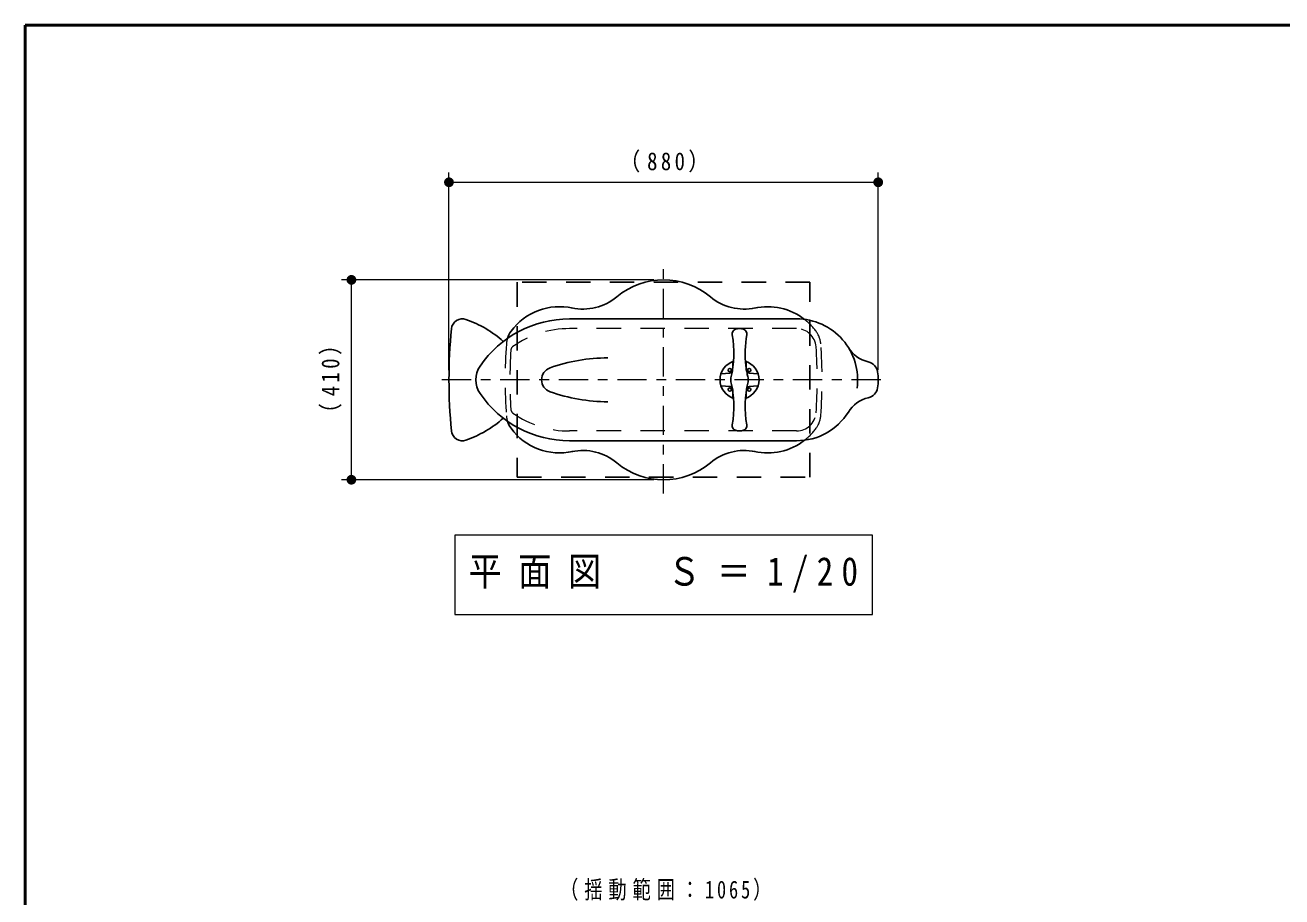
# Model space of a CAD drawing. Units: millimetres on the paper, scale 1:20. Extents: x -385 to 0, y 0 to 267.
# Drawn here: x -385 to -256.2, y 177.6 to 267 of the extents above; entities that cross this region are included whole.
import ezdxf

# ---------------------------------------------------------------- set-up
doc = ezdxf.new("R2010")
doc.units = ezdxf.units.MM
doc.linetypes.add('USER1', pattern=[4.5, 2.5, -2])
doc.linetypes.add('USER2', pattern=[6, 3, -1, 1, -1])
doc.layers.add('LY_1', color=7, linetype='Continuous', lineweight=13)
doc.styles.add('ＭＳ ゴシック', font='')
doc.styles.get('ＭＳ ゴシック').set_extended_font_data('MS Gothic')

# ---------------------------------------------------------------- blocks, each defined once
blk = doc.blocks.new('filled_dot')
at = {"color": 0, "linetype": 'Continuous', "lineweight": -2, "const_width": 1.25}
blk.add_lwpolyline([(-0.625, 0, 1), (0.625, 0, 1)], format="xyb", close=True, dxfattribs=at)

msp = doc.modelspace()

# ---------------------------------------------------------------- linework, layer by layer
at = {"layer": 'LY_1', "lineweight": 50}
for p, q in [((-385, 267), (-385, 0)), ((0, 267), (-385, 267))]:
    msp.add_line(p, q, dxfattribs=at)
at = {"layer": 'LY_1'}
for p, q in [((-341.554, 231.625), (-341.554, 251.883)), ((-297.554, 231.625), (-297.554, 251.883)), ((-341.554, 250.883), (-297.554, 250.883)), ((-320.554, 240.875), (-352.554, 240.875)), ((-351.554, 220.375), (-351.554, 240.875)), ((-320.554, 220.375), (-352.554, 220.375)), ((-340.954, 214.691), (-340.954, 206.558)), ((-298.154, 214.691), (-340.954, 214.691)), ((-298.154, 206.558), (-298.154, 214.691)), ((-340.954, 206.558), (-298.154, 206.558))]:
    msp.add_line(p, q, dxfattribs=at)
at = {"layer": 'LY_1', "linetype": 'USER2'}
for p, q in [((-319.554, 218.965), (-319.554, 242.285)), ((-297.292, 230.625), (-342.334, 230.625))]:
    msp.add_line(p, q, dxfattribs=at)
at = {"layer": 'LY_1', "linetype": 'USER1', "lineweight": 25}
for p, q in [((-304.554, 240.625), (-334.554, 240.625)), ((-334.554, 240.625), (-334.554, 220.625)), ((-304.554, 220.625), (-304.554, 240.625)), ((-334.554, 220.625), (-304.554, 220.625))]:
    msp.add_line(p, q, dxfattribs=at)
at = {"layer": 'LY_1', "lineweight": 25}
for p, q in [((-305.914, 236.875), (-329.189, 236.875)), ((-312.445, 231.894), (-312.445, 232.472)), ((-311.095, 231.894), (-311.095, 232.472)), ((-312.753, 231.3), (-313.635, 231.254)), ((-310.787, 231.3), (-309.906, 231.254)), ((-312.753, 229.949), (-313.635, 229.995)), ((-311.095, 229.355), (-311.095, 228.777)), ((-310.787, 229.949), (-309.906, 229.995)), ((-312.445, 229.289), (-312.445, 228.777)), ((-305.914, 224.375), (-329.189, 224.375))]:
    msp.add_line(p, q, dxfattribs=at)
at = {"layer": 'LY_1', "linetype": 'USER1'}
for p, q in [((-305.917, 235.875), (-329.189, 235.875)), ((-312.445, 231.625), (-312.445, 231.894)), ((-311.095, 231.625), (-311.095, 231.894)), ((-312.445, 229.625), (-312.445, 229.289)), ((-311.095, 229.625), (-311.095, 229.355)), ((-305.914, 225.375), (-329.189, 225.375))]:
    msp.add_line(p, q, dxfattribs=at)
at = {"layer": 'LY_1', "lineweight": 25}
for centre in [(-312.77, 231.625), (-310.77, 231.625), (-312.77, 229.625), (-310.77, 229.625)]:
    msp.add_circle(centre, 0.175, dxfattribs=at)
for centre, radius, start, end in [((-319.554, 233.375), 7.5, 50.14572, 129.85428), ((-327.829, 243.288), 5.413, 258.06626, 309.85428), ((-311.279, 243.288), 5.413, 230.14572, 281.93374), ((-330.221, 231.97), 6.154, 77.32852, 143.87697), ((-308.887, 231.97), 6.154, 52.01957, 102.67148), ((-287.773, 230.625), 53.781, 174.41459, 185.58541), ((-340.179, 235.75), 1.125, 70.79686, 174.41459), ((-343.53, 226.127), 11.314, 48.16967, 70.79686), ((-329.189, 225.75), 11.125, 90, 145.58261), ((-312.02, 235.332), 0.5, 109.47122, 190.30808), ((-311.77, 234.625), 1.25, 70.52878, 109.47122), ((-311.52, 235.332), 0.5, 349.69192, 70.52878), ((-305.914, 230.625), 6.25, 352.20174, 90), ((-333.173, 234.125), 2.5, 143.87697, 162.64564), ((-323.086, 233.356), 10.74, 346.42891, 10.12359), ((-300.455, 233.356), 10.74, 169.87641, 186.9229), ((-297.82, 235.665), 3.285, 211.91045, 256.79333), ((-336.304, 230.625), 2.5, 145.58261, 214.41739), ((-325.262, 215.198), 17.677, 90, 109.6112), ((-311.77, 230.625), 2, 107.65735, 252.34265), ((-312.395, 232.472), 0.05, 108.69394, 180), ((-311.77, 230.625), 2, 287.65735, 72.34265), ((-311.145, 232.472), 0.05, 0, 71.30606), ((-300.455, 233.356), 10.74, 186.9229, 191.09824), ((-298.856, 231.25), 1.25, 9.59407, 76.79333), ((-330.758, 230.625), 1.3, 109.6112, 250.3888), ((-313.632, 231.204), 0.05, 93, 162.71751), ((-312.77, 231.625), 0.325, 273, 319.76099), ((-311.77, 230.625), 0.9, 166.06098, 193.93902), ((-310.77, 231.625), 0.325, 220.239, 267), ((-300.455, 233.356), 10.74, 191.09824, 193.57109), ((-311.77, 230.625), 0.9, 346.06097, 13.93903), ((-309.908, 231.204), 0.05, 17.28249, 87), ((-302.554, 230.625), 5, 350.40593, 9.59407), ((-325.262, 246.052), 17.677, 250.3888, 270), ((-313.632, 230.045), 0.05, 197.28249, 267), ((-312.77, 229.625), 0.325, 47.23504, 87), ((-323.086, 227.893), 10.74, 349.87641, 13.57109), ((-300.455, 227.893), 10.74, 166.42891, 190.12359), ((-310.77, 229.625), 0.325, 93, 139.761), ((-309.908, 230.045), 0.05, 273, 342.71751), ((-298.856, 230), 1.25, 283.20667, 350.40593), ((-329.189, 235.5), 11.125, 214.41739, 270), ((-312.395, 228.777), 0.05, 180, 251.30606), ((-311.145, 228.777), 0.05, 288.69394, 0), ((-297.82, 225.584), 3.285, 103.20667, 148.08955), ((-305.914, 230.625), 6.25, 270, 328.08955), ((-343.53, 235.122), 11.314, 289.20314, 311.83033), ((-333.173, 227.125), 2.5, 197.35436, 216.12303), ((-330.221, 229.279), 6.154, 216.12303, 282.67148), ((-312.02, 225.918), 0.5, 169.69192, 250.52878), ((-311.77, 226.625), 1.25, 250.52878, 289.47122), ((-311.52, 225.918), 0.5, 289.47122, 10.30808), ((-340.179, 225.5), 1.125, 185.58541, 289.20314), ((-308.887, 229.279), 6.154, 257.32852, 307.98043), ((-327.829, 217.962), 5.413, 50.14572, 101.93374), ((-311.279, 217.962), 5.413, 78.06626, 129.85428), ((-319.554, 227.875), 7.5, 230.14572, 309.85428)]:
    msp.add_arc(centre, radius, start, end, dxfattribs=at)
at = {"layer": 'LY_1', "linetype": 'USER1'}
for centre, radius, start, end in [((-329.189, 225.75), 10.125, 90, 125.00391), ((-305.917, 233.875), 2, 3.98634, 90), ((-308.887, 231.97), 6.154, 36.12303, 52.01957), ((-333.173, 234.125), 2.5, 162.64564, 175.70646), ((-305.935, 234.125), 2.5, 4.29354, 36.12303), ((-286.554, 230.625), 49.25, 175.70646, 184.29354), ((-286.554, 230.625), 48.75, 176.42461, 183.57539), ((-334.71, 233.634), 0.5, 125.00391, 176.42461), ((-352.554, 230.625), 48.75, 356.01366, 3.98634), ((-352.554, 230.625), 49.25, 355.70646, 4.29354), ((-312.77, 231.625), 0.325, 319.76099, 0), ((-310.77, 231.625), 0.325, 180, 220.239), ((-312.77, 229.625), 0.325, 0, 47.23504), ((-310.77, 229.625), 0.325, 139.761, 180), ((-333.173, 227.125), 2.5, 184.29354, 197.35436), ((-334.71, 227.616), 0.5, 183.57539, 234.99609), ((-329.189, 235.5), 10.125, 234.99609, 270), ((-305.917, 227.375), 2, 270, 356.01366), ((-305.935, 227.125), 2.5, 323.87697, 355.70646), ((-308.887, 229.279), 6.154, 307.98043, 323.87697)]:
    msp.add_arc(centre, radius, start, end, dxfattribs=at)

# ---------------------------------------------------------------- block references
at = {"layer": 'LY_1', "xscale": 0.4, "yscale": 0.4}
msp.add_blockref('filled_dot', (-341.554, 250.883), dxfattribs=at)
for p, rotation in [((-297.554, 250.883), 180), ((-351.554, 240.875), 270), ((-351.554, 220.375), 90)]:
    msp.add_blockref('filled_dot', p, dxfattribs=dict(at, rotation=rotation))

# ---------------------------------------------------------------- texts
at = {"layer": 'LY_1', "style": 'ＭＳ ゴシック'}
for s, insert, char_height, attachment_point in [('\\T1.33;\\W0.85;（880）', (-319.129, 251.883), 1.833, 8), ('\\T1.5;\\W0.85;平面図\u3000Ｓ＝1/20', (-339.554, 210.625), 2.933, 4), ('\\T1.32;\\W0.75;（揺動範囲：1065）', (-319.033, 177.191), 1.833, 8)]:
    msp.add_mtext(s, dxfattribs=dict(at, insert=insert, char_height=char_height, attachment_point=attachment_point))
at = {"layer": 'LY_1', "insert": (-352.554, 231.05), "char_height": 1.833, "attachment_point": 8, "rotation": 90, "style": 'ＭＳ ゴシック'}
msp.add_mtext('\\T1.33;\\W0.85;（410）', dxfattribs=at)

doc.saveas('drawing.dxf')
